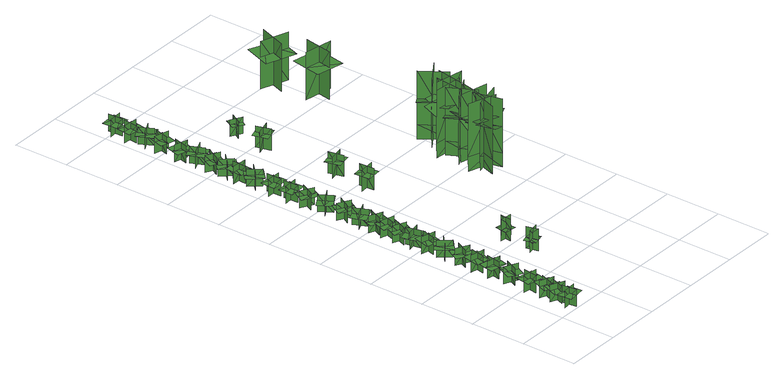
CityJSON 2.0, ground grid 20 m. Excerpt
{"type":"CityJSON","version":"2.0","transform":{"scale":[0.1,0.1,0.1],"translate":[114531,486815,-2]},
"CityObjects":{
"tree1":{"type":"SolitaryVegetationObject","geometry":[{"type":"MultiSurface","lod":"1","boundaries":[[[0,1,2]],[[0,2,3]],[[4,5,6]],[[4,6,7]],[[8,9,10]],[[8,10,11]],[[8,11,12]],[[8,12,13]]]}]},
"tree2":{"type":"SolitaryVegetationObject","geometry":[{"type":"MultiSurface","lod":"1","boundaries":[[[14,15,16]],[[14,16,17]],[[18,19,20]],[[18,20,21]],[[22,23,24]],[[22,24,25]],[[22,25,26]],[[22,26,27]]]}]},
"tree3":{"type":"SolitaryVegetationObject","geometry":[{"type":"MultiSurface","lod":"1","boundaries":[[[28,29,30]],[[28,30,31]],[[32,33,34]],[[32,34,35]],[[36,37,38]],[[36,38,39]],[[36,39,40]],[[36,40,41]]]}]},
"tree4":{"type":"SolitaryVegetationObject","geometry":[{"type":"MultiSurface","lod":"1","boundaries":[[[42,43,44]],[[42,44,45]],[[46,47,48]],[[46,48,49]],[[50,51,52]],[[50,52,53]],[[50,53,54]],[[50,54,55]]]}]},
"tree5":{"type":"SolitaryVegetationObject","geometry":[{"type":"MultiSurface","lod":"1","boundaries":[[[56,57,58]],[[56,58,59]],[[60,61,62]],[[60,62,63]],[[64,65,66]],[[64,66,67]],[[64,67,68]],[[64,68,69]]]}]},
"tree6":{"type":"SolitaryVegetationObject","geometry":[{"type":"MultiSurface","lod":"1","boundaries":[[[70,71,72]],[[70,72,73]],[[74,75,76]],[[74,76,77]],[[78,79,80]],[[78,80,81]],[[78,81,82]],[[78,82,83]]]}]},
"tree7":{"type":"SolitaryVegetationObject","geometry":[{"type":"MultiSurface","lod":"1","boundaries":[[[84,85,86]],[[84,86,87]],[[88,89,90]],[[88,90,91]],[[92,93,94]],[[92,94,95]],[[92,95,96]],[[92,96,97]]]}]},
"tree8":{"type":"SolitaryVegetationObject","geometry":[{"type":"MultiSurface","lod":"1","boundaries":[[[98,99,100]],[[98,100,101]],[[102,103,104]],[[102,104,105]],[[106,107,108]],[[106,108,109]],[[106,109,110]],[[106,110,111]]]}]},
"tree9":{"type":"SolitaryVegetationObject","geometry":[{"type":"MultiSurface","lod":"1","boundaries":[[[112,113,114]],[[112,114,115]],[[116,117,118]],[[116,118,119]],[[120,121,122]],[[120,122,123]],[[120,123,124]],[[120,124,125]]]}]},
"tree10":{"type":"SolitaryVegetationObject","geometry":[{"type":"MultiSurface","lod":"1","boundaries":[[[126,127,128]],[[126,128,129]],[[130,131,132]],[[130,132,133]],[[134,135,136]],[[134,136,137]],[[134,137,138]],[[134,138,139]]]}]},
"tree11":{"type":"SolitaryVegetationObject","geometry":[{"type":"MultiSurface","lod":"1","boundaries":[[[140,141,142]],[[140,142,143]],[[144,145,146]],[[144,146,147]],[[148,149,150]],[[148,150,151]],[[148,151,152]],[[148,152,153]]]}]},
"tree12":{"type":"SolitaryVegetationObject","geometry":[{"type":"MultiSurface","lod":"1","boundaries":[[[154,155,156]],[[154,156,157]],[[158,159,160]],[[158,160,161]],[[162,163,164]],[[162,164,165]],[[162,165,166]],[[162,166,167]]]}]},
"tree13":{"type":"SolitaryVegetationObject","geometry":[{"type":"MultiSurface","lod":"1","boundaries":[[[168,169,170]],[[168,170,171]],[[172,173,174]],[[172,174,175]],[[176,177,178]],[[176,178,179]],[[176,179,180]],[[176,180,181]]]}]},
"tree14":{"type":"SolitaryVegetationObject","geometry":[{"type":"MultiSurface","lod":"1","boundaries":[[[182,183,184]],[[182,184,185]],[[186,187,188]],[[186,188,189]],[[190,191,192]],[[190,192,193]],[[190,193,194]],[[190,194,195]]]}]},
"tree15":{"type":"SolitaryVegetationObject","geometry":[{"type":"MultiSurface","lod":"1","boundaries":[[[196,197,198]],[[196,198,199]],[[200,201,202]],[[200,202,203]],[[204,205,206]],[[204,206,207]],[[204,207,208]],[[204,208,209]]]}]},
"tree16":{"type":"SolitaryVegetationObject","geometry":[{"type":"MultiSurface","lod":"1","boundaries":[[[210,211,212]],[[210,212,213]],[[214,215,216]],[[214,216,217]],[[218,219,220]],[[218,220,221]],[[218,221,222]],[[218,222,223]]]}]},
"tree17":{"type":"SolitaryVegetationObject","geometry":[{"type":"MultiSurface","lod":"1","boundaries":[[[224,225,226]],[[224,226,227]],[[228,229,230]],[[228,230,231]],[[232,233,234]],[[232,234,235]],[[232,235,236]],[[232,236,237]]]}]},
"tree18":{"type":"SolitaryVegetationObject","geometry":[{"type":"MultiSurface","lod":"1","boundaries":[[[238,239,240]],[[238,240,241]],[[242,243,244]],[[242,244,245]],[[246,247,243]],[[246,243,242]],[[248,249,239]],[[248,239,238]],[[238,239,250]],[[238,250,251]],[[238,252,253]],[[238,253,239]]]}]},
"tree19":{"type":"SolitaryVegetationObject","geometry":[{"type":"MultiSurface","lod":"1","boundaries":[[[254,255,256]],[[254,256,257]],[[258,259,260]],[[258,260,261]],[[262,263,264]],[[262,264,265]],[[262,265,266]],[[262,266,267]]]}]},
"tree20":{"type":"SolitaryVegetationObject","geometry":[{"type":"MultiSurface","lod":"1","boundaries":[[[268,269,270]],[[268,270,271]],[[272,273,274]],[[272,274,275]],[[276,277,278]],[[276,278,279]],[[276,279,280]],[[276,280,281]]]}]},
"tree21":{"type":"SolitaryVegetationObject","geometry":[{"type":"MultiSurface","lod":"1","boundaries":[[[282,283,284]],[[282,284,285]],[[286,287,288]],[[286,288,289]],[[290,291,287]],[[290,287,286]],[[292,293,283]],[[292,283,282]],[[282,283,294]],[[282,294,295]],[[282,296,297]],[[282,297,283]]]}]},
"tree22":{"type":"SolitaryVegetationObject","geometry":[{"type":"MultiSurface","lod":"1","boundaries":[[[298,299,300]],[[298,300,301]],[[302,303,304]],[[302,304,305]],[[306,307,308]],[[306,308,309]],[[306,309,310]],[[306,310,311]]]}]},
"tree23":{"type":"SolitaryVegetationObject","geometry":[{"type":"MultiSurface","lod":"1","boundaries":[[[312,313,314]],[[312,314,315]],[[316,317,318]],[[316,318,319]],[[320,321,322]],[[320,322,323]],[[320,323,324]],[[320,324,325]]]}]},
"tree24":{"type":"SolitaryVegetationObject","geometry":[{"type":"MultiSurface","lod":"1","boundaries":[[[326,327,328]],[[326,328,329]],[[330,331,332]],[[330,332,333]],[[334,335,336]],[[334,336,337]],[[334,337,338]],[[334,338,339]]]}]},
"tree25":{"type":"SolitaryVegetationObject","geometry":[{"type":"MultiSurface","lod":"1","boundaries":[[[340,341,342]],[[340,342,343]],[[344,345,346]],[[344,346,347]],[[348,349,350]],[[348,350,351]],[[348,351,352]],[[348,352,353]]]}]},
"tree26":{"type":"SolitaryVegetationObject","geometry":[{"type":"MultiSurface","lod":"1","boundaries":[[[354,355,356]],[[354,356,357]],[[358,359,360]],[[358,360,361]],[[362,363,364]],[[362,364,365]],[[362,365,366]],[[362,366,367]]]}]},
"tree27":{"type":"SolitaryVegetationObject","geometry":[{"type":"MultiSurface","lod":"1","boundaries":[[[368,369,370]],[[368,370,371]],[[372,373,374]],[[372,374,375]],[[376,377,378]],[[376,378,379]],[[376,379,380]],[[376,380,381]]]}]},
"tree28":{"type":"SolitaryVegetationObject","geometry":[{"type":"MultiSurface","lod":"1","boundaries":[[[382,383,384]],[[382,384,385]],[[386,387,388]],[[386,388,389]],[[390,391,392]],[[390,392,393]],[[390,393,394]],[[390,394,395]]]}]},
"tree29":{"type":"SolitaryVegetationObject","geometry":[{"type":"MultiSurface","lod":"1","boundaries":[[[396,397,398]],[[396,398,399]],[[400,401,402]],[[400,402,403]],[[404,405,406]],[[404,406,407]],[[404,407,408]],[[404,408,409]]]}]},
"tree30":{"type":"SolitaryVegetationObject","geometry":[{"type":"MultiSurface","lod":"1","boundaries":[[[410,411,412]],[[410,412,413]],[[414,415,416]],[[414,416,417]],[[418,419,420]],[[418,420,421]],[[418,421,422]],[[418,422,423]]]}]},
"tree31":{"type":"SolitaryVegetationObject","geometry":[{"type":"MultiSurface","lod":"1","boundaries":[[[424,425,426]],[[424,426,427]],[[428,429,430]],[[428,430,431]],[[432,433,434]],[[432,434,435]],[[432,435,436]],[[432,436,437]]]}]},
"tree32":{"type":"SolitaryVegetationObject","geometry":[{"type":"MultiSurface","lod":"1","boundaries":[[[438,439,440]],[[438,440,441]],[[442,443,444]],[[442,444,445]],[[446,447,448]],[[446,448,449]],[[446,449,450]],[[446,450,451]]]}]},
"tree33":{"type":"SolitaryVegetationObject","geometry":[{"type":"MultiSurface","lod":"1","boundaries":[[[452,453,454]],[[452,454,455]],[[456,457,458]],[[456,458,459]],[[460,461,462]],[[460,462,463]],[[460,463,464]],[[460,464,465]]]}]},
"tree34":{"type":"SolitaryVegetationObject","geometry":[{"type":"MultiSurface","lod":"1","boundaries":[[[466,467,468]],[[466,468,469]],[[470,471,472]],[[470,472,473]],[[474,475,476]],[[474,476,477]],[[474,477,478]],[[474,478,479]]]}]},
"tree35":{"type":"SolitaryVegetationObject","geometry":[{"type":"MultiSurface","lod":"1","boundaries":[[[480,481,482]],[[480,482,483]],[[484,485,486]],[[484,486,487]],[[488,489,490]],[[488,490,491]],[[488,491,492]],[[488,492,493]]]}]},
"tree36":{"type":"SolitaryVegetationObject","geometry":[{"type":"MultiSurface","lod":"1","boundaries":[[[494,495,496]],[[494,496,497]],[[498,499,500]],[[498,500,501]],[[502,503,504]],[[502,504,505]],[[502,505,506]],[[502,506,507]]]}]},
"tree37":{"type":"SolitaryVegetationObject","geometry":[{"type":"MultiSurface","lod":"1","boundaries":[[[508,509,510]],[[508,510,511]],[[512,513,514]],[[512,514,515]],[[516,517,513]],[[516,513,512]],[[518,519,509]],[[518,509,508]],[[520,521,522]],[[520,522,523]],[[524,525,526]],[[524,526,527]]]}]},
"tree38":{"type":"SolitaryVegetationObject","geometry":[{"type":"MultiSurface","lod":"1","boundaries":[[[528,529,530]],[[528,530,531]],[[532,533,534]],[[532,534,535]],[[536,537,533]],[[536,533,532]],[[538,539,529]],[[538,529,528]],[[540,541,542]],[[540,542,543]],[[544,545,546]],[[544,546,547]]]}]},
"tree39":{"type":"SolitaryVegetationObject","geometry":[{"type":"MultiSurface","lod":"1","boundaries":[[[548,549,550]],[[548,550,551]],[[552,553,554]],[[552,554,555]],[[556,557,553]],[[556,553,552]],[[558,559,549]],[[558,549,548]],[[560,561,562]],[[560,562,563]],[[564,565,566]],[[564,566,567]]]}]},
"tree40":{"type":"SolitaryVegetationObject","geometry":[{"type":"MultiSurface","lod":"1","boundaries":[[[568,569,570]],[[568,570,571]],[[572,573,574]],[[572,574,575]],[[576,577,573]],[[576,573,572]],[[578,579,569]],[[578,569,568]],[[580,581,582]],[[580,582,583]],[[584,585,586]],[[584,586,587]]]}]},
"tree41":{"type":"SolitaryVegetationObject","geometry":[{"type":"MultiSurface","lod":"1","boundaries":[[[588,589,590]],[[588,590,591]],[[592,593,594]],[[592,594,595]],[[596,597,593]],[[596,593,592]],[[598,599,589]],[[598,589,588]],[[600,601,602]],[[600,602,603]],[[604,605,606]],[[604,606,607]]]}]},
"tree42":{"type":"SolitaryVegetationObject","geometry":[{"type":"MultiSurface","lod":"1","boundaries":[[[608,609,610]],[[608,610,611]],[[612,613,614]],[[612,614,615]],[[616,617,613]],[[616,613,612]],[[618,619,609]],[[618,609,608]],[[620,621,622]],[[620,622,623]],[[624,625,626]],[[624,626,627]]]}]},
"tree43":{"type":"SolitaryVegetationObject","geometry":[{"type":"MultiSurface","lod":"1","boundaries":[[[628,629,630]],[[628,630,631]],[[632,633,634]],[[632,634,635]],[[636,637,633]],[[636,633,632]],[[638,639,629]],[[638,629,628]],[[640,641,642]],[[640,642,643]],[[644,645,646]],[[644,646,647]]]}]},
"tree44":{"type":"SolitaryVegetationObject","geometry":[{"type":"MultiSurface","lod":"1","boundaries":[[[648,649,650]],[[648,650,651]],[[652,653,654]],[[652,654,655]],[[656,657,658]],[[656,658,659]],[[656,660,661]],[[656,661,657]]]}]},
"tree45":{"type":"SolitaryVegetationObject","geometry":[{"type":"MultiSurface","lod":"1","boundaries":[[[662,663,664]],[[662,664,665]],[[666,667,668]],[[666,668,669]],[[670,671,672]],[[670,672,673]],[[670,674,675]],[[670,675,671]]]}]}
},
"vertices":[
[72,56,9],[72,56,71],[78,3,71],[78,3,9],[100,33,9],[100,33,71],[49,27,71],[49,27,9],[108,34,51],[105,61,51],[41,53,51],[44,27,51],[47,0,51],[111,8,51],
[50,86,9],[50,86,71],[99,65,71],[99,65,9],[84,99,9],[84,99,71],[64,51,71],[64,51,9],[87,106,51],[62,117,51],[37,58,51],[62,47,51],[87,37,51],[112,96,51],
[50,128,9],[50,128,71],[99,108,71],[99,108,9],[83,141,9],[83,141,71],[64,94,71],[64,94,9],[86,149,51],[62,159,51],[37,99,51],[62,89,51],[87,79,51],[111,138,51],
[77,209,9],[77,209,71],[68,156,71],[68,156,9],[97,179,9],[97,179,71],[46,187,71],[46,187,9],[105,177,51],[109,204,51],[46,215,51],[42,188,51],[37,162,51],[100,151,51],
[94,244,11],[94,244,73],[46,268,73],[46,268,11],[60,233,11],[60,233,73],[82,279,73],[82,279,11],[56,226,53],[80,214,53],[108,272,53],[84,283,53],[60,295,53],[32,238,53],
[65,300,9],[65,300,71],[75,352,71],[75,352,9],[45,330,9],[45,330,71],[96,320,71],[96,320,9],[37,331,51],[33,305,51],[96,293,51],[101,320,51],[105,346,51],[42,357,51],
[45,394,8],[45,394,70],[97,383,70],[97,383,8],[75,413,8],[75,413,70],[65,362,70],[65,362,8],[77,421,50],[50,426,50],[38,363,50],[64,358,50],[90,353,50],[103,415,50],
[57,425,8],[57,425,70],[82,472,70],[82,472,8],[47,459,8],[47,459,70],[92,435,70],[92,435,8],[40,463,49],[27,439,49],[84,409,49],[96,433,49],[109,457,49],[52,487,49],
[47,499,8],[47,499,70],[87,534,70],[87,534,8],[50,535,8],[50,535,70],[84,496,70],[84,496,8],[45,541,50],[25,524,50],[67,475,50],[87,493,50],[107,511,50],[65,559,50],
[40,585,8],[40,585,70],[92,572,70],[92,572,8],[72,603,8],[72,603,70],[59,553,70],[59,553,8],[74,611,50],[48,617,50],[32,555,50],[58,549,50],[84,542,50],[100,604,50],
[69,610,8],[69,610,70],[58,663,70],[58,663,8],[39,631,8],[39,631,70],[90,641,70],[90,641,8],[31,629,50],[37,603,50],[100,616,50],[94,642,50],[88,669,50],[26,655,50],
[73,713,7],[73,713,69],[52,664,69],[52,664,7],[86,679,7],[86,679,69],[39,700,69],[39,700,7],[93,676,49],[104,700,49],[45,727,49],[34,702,49],[23,678,49],[82,652,49],
[73,763,8],[73,763,70],[57,712,70],[57,712,8],[89,731,8],[89,731,70],[40,747,70],[40,747,8],[97,728,50],[105,753,50],[44,774,50],[36,748,50],[27,723,50],[88,703,50],
[52,760,8],[52,760,70],[74,809,70],[74,809,8],[40,794,8],[40,794,70],[87,773,70],[87,773,8],[33,797,50],[22,772,50],[81,747,50],[91,771,50],[102,796,50],[43,821,50],
[71,817,9],[71,817,71],[49,866,71],[49,866,9],[38,831,9],[38,831,71],[85,851,71],[85,851,9],[30,827,51],[41,803,51],[100,829,51],[89,853,51],[78,878,51],[20,852,51],
[74,929,10],[74,929,72],[48,883,72],[48,883,10],[83,894,10],[83,894,72],[38,920,72],[38,920,10],[90,890,51],[103,913,51],[48,945,51],[34,922,51],[21,899,51],[76,867,51],
[73,955,9],[73,955,71],[46,1001,71],[46,1001,9],[38,965,9],[38,965,71],[83,991,71],[83,991,9],[31,961,51],[44,938,51],[100,970,51],[87,993,51],[73,1016,51],[18,984,51],
[266,346,49],[276,305,49],[297,310,49],[287,351,49],[291,331,49],[250,321,49],[250,319,88],[292,328,88],[292,328,10],[250,319,10],[264,346,10],[274,304,10],[276,305,88],[266,346,88],[245,341,49],[255,300,49],
[68,1072,7],[68,1072,69],[44,1025,69],[44,1025,7],[78,1037,7],[78,1037,69],[33,1061,69],[33,1061,7],[85,1034,49],[98,1057,49],[41,1087,49],[29,1063,49],[16,1040,49],[73,1010,49],
[54,1138,7],[54,1138,69],[57,1085,69],[57,1085,7],[80,1114,7],[80,1114,69],[29,1111,69],[29,1111,7],[88,1114,49],[87,1141,49],[23,1137,49],[24,1110,49],[26,1084,49],[90,1087,49],
[291,427,51],[249,431,51],[246,410,52],[289,405,52],[268,408,51],[273,450,51],[271,450,90],[266,408,90],[266,408,12],[271,450,12],[291,428,12],[249,433,12],[249,431,90],[291,427,90],[293,448,52],[251,453,52],
[53,1204,8],[53,1204,70],[53,1150,70],[53,1150,8],[78,1178,8],[78,1178,70],[27,1178,70],[27,1178,8],[86,1178,50],[86,1205,50],[22,1205,50],[22,1178,50],[22,1151,50],[86,1151,50],
[32,1234,8],[32,1234,70],[71,1271,70],[71,1271,8],[34,1270,8],[34,1270,70],[69,1233,70],[69,1233,8],[28,1276,50],[9,1258,50],[53,1211,50],[72,1229,50],[92,1248,50],[48,1294,50],
[24,1315,7],[24,1315,69],[78,1311,69],[78,1311,7],[52,1338,7],[52,1338,69],[49,1287,69],[49,1287,7],[53,1346,49],[26,1348,49],[22,1284,49],[48,1282,49],[75,1280,49],[79,1344,49],
[69,1380,6],[69,1380,68],[30,1343,68],[30,1343,6],[68,1344,6],[68,1344,68],[31,1381,68],[31,1381,6],[73,1338,48],[92,1357,48],[47,1403,48],[28,1384,48],[9,1365,48],[54,1319,48],
[72,1402,7],[72,1402,69],[24,1427,69],[24,1427,7],[37,1392,7],[37,1392,69],[61,1438,69],[61,1438,7],[34,1385,49],[58,1372,49],[87,1430,49],[63,1442,49],[39,1454,49],[10,1397,49],
[72,1483,11],[72,1483,73],[22,1462,73],[22,1462,11],[57,1450,11],[57,1450,73],[37,1497,73],[37,1497,11],[61,1443,53],[85,1453,53],[60,1512,53],[35,1502,53],[11,1491,53],[36,1432,53],
[37,1512,5],[37,1512,67],[52,1564,67],[52,1564,5],[20,1544,5],[20,1544,67],[70,1530,67],[70,1530,5],[13,1546,46],[5,1520,46],[67,1503,46],[74,1529,46],[82,1554,46],[20,1572,46],
[71,1606,9],[71,1606,71],[19,1621,71],[19,1621,9],[39,1589,9],[39,1589,71],[53,1639,71],[53,1639,9],[37,1582,51],[62,1574,51],[80,1636,51],[54,1643,51],[28,1651,51],[11,1589,51],
[66,1684,11],[66,1684,73],[19,1659,73],[19,1659,11],[55,1650,11],[55,1650,73],[31,1696,73],[31,1696,11],[59,1643,53],[82,1656,53],[52,1712,53],[29,1700,53],[5,1687,53],[35,1631,53],
[260,941,9],[256,996,9],[256,996,86],[260,941,86],[284,969,9],[229,965,9],[229,965,86],[284,969,86],[284,969,64],[282,997,64],[227,992,64],[229,965,64],[231,937,64],[286,941,64],
[45,1760,7],[45,1760,69],[39,1707,69],[39,1707,7],[67,1732,7],[67,1732,69],[16,1737,69],[16,1737,7],[75,1731,49],[78,1757,49],[14,1764,49],[11,1738,49],[8,1711,49],[72,1704,49],
[39,1819,9],[39,1819,71],[43,1766,71],[43,1766,9],[66,1795,9],[66,1795,71],[15,1791,71],[15,1791,9],[74,1796,51],[72,1822,51],[8,1818,51],[10,1791,51],[12,1764,51],[76,1769,51],
[238,1087,7],[292,1099,7],[292,1099,84],[238,1087,84],[270,1067,7],[257,1121,7],[257,1121,84],[270,1067,84],[270,1067,62],[297,1073,62],[284,1127,62],[257,1121,62],[230,1115,62],[243,1061,62],
[246,1398,6],[261,1345,6],[261,1345,83],[246,1398,83],[228,1366,6],[281,1381,6],[281,1381,83],[228,1366,83],[228,1366,62],[235,1339,62],[289,1355,62],[281,1381,62],[273,1408,62],[220,1392,62],
[240,1494,12],[279,1472,12],[279,1472,73],[240,1494,73],[248,1466,12],[270,1504,12],[270,1504,73],[248,1466,73],[248,1466,56],[267,1455,56],[289,1493,56],[270,1504,56],[250,1515,56],[229,1476,56],
[525,773,64],[623,739,64],[622,738,258],[525,772,258],[559,703,64],[593,800,64],[592,801,258],[558,703,258],[558,703,12],[592,801,12],[525,772,12],[622,738,12],[525,772,159],[623,738,159],[640,788,177],[542,822,177],[609,743,189],[536,768,189],[523,731,200],[596,706,200],
[611,704,63],[586,804,63],[588,805,258],[612,704,258],[652,770,63],[551,746,63],[551,745,258],[652,769,258],[652,769,12],[551,745,12],[612,704,12],[588,805,12],[612,704,158],[587,805,158],[536,792,177],[560,692,177],[591,791,189],[609,715,189],[648,725,199],[629,800,199],
[607,796,65],[557,887,65],[559,888,259],[608,797,259],[629,871,65],[538,822,65],[539,821,260],[630,870,259],[630,870,13],[539,821,13],[608,797,13],[559,888,13],[607,797,160],[558,888,160],[512,863,179],[561,772,179],[565,875,190],[602,807,190],[637,826,201],[600,894,201],
[588,760,64],[611,861,64],[613,860,259],[590,760,259],[654,801,64],[553,824,64],[553,823,259],[654,800,259],[654,800,13],[553,823,13],[590,760,13],[613,860,13],[589,760,159],[612,861,159],[560,872,178],[537,771,178],[609,847,190],[592,771,190],[630,762,200],[647,838,200],
[529,901,65],[632,891,65],[632,889,259],[529,900,259],[578,840,65],[589,943,65],[588,944,259],[578,840,259],[578,840,13],[588,944,13],[529,900,13],[632,889,13],[529,900,160],[632,890,160],[638,942,178],[535,953,178],[618,891,190],[541,898,190],[537,859,201],[614,852,201],
[638,931,67],[580,1017,67],[581,1018,261],[640,932,261],[653,1008,67],[568,950,67],[568,949,261],[654,1007,261],[654,1007,15],[568,949,15],[640,932,15],[581,1018,15],[639,932,162],[581,1017,162],[537,987,180],[596,902,180],[589,1006,192],[633,942,192],[666,964,203],[621,1028,203],
[564,927,66],[666,910,66],[666,908,261],[564,925,261],[609,863,67],[626,965,67],[626,965,261],[608,863,261],[608,863,15],[626,965,15],[564,925,15],[666,908,15],[564,926,161],[666,908,161],[675,961,180],[573,978,180],[652,911,192],[575,923,192],[569,884,202],[646,872,202],
[627,1487,12],[609,1384,12],[609,1384,185],[627,1487,185],[562,1441,12],[664,1422,12],[664,1422,185],[562,1441,185],[562,1441,129],[664,1422,129],[674,1478,129],[572,1497,129],[552,1385,129],[654,1366,129],
[629,1560,11],[531,1596,11],[531,1596,184],[629,1560,184],[595,1633,11],[559,1535,11],[559,1535,184],[595,1633,184],[595,1633,128],[559,1535,128],[613,1515,128],[649,1613,128],[542,1653,128],[506,1555,128]
]}
